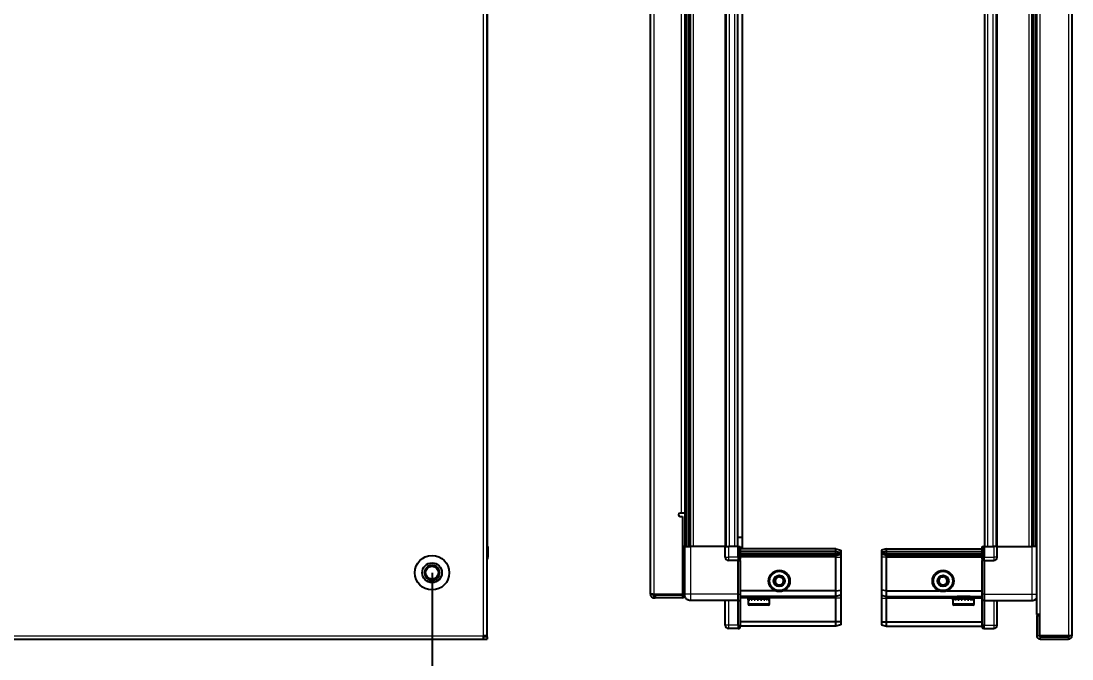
# Model space of a CAD drawing. Header units: millimetres. Extents: x 834 to 3141, y 741 to 1942.
# Drawn here: x 1474 to 2113, y 1165 to 1554 of the extents above; entities that cross this region are included whole.
import ezdxf

# ---------------------------------------------------------------- set-up
doc = ezdxf.new("R2010")
doc.units = ezdxf.units.MM
doc.layers.add('FORMAT', color=7, linetype='Continuous')
doc.styles.add('SLDTEXTSTYLE0', font='TXT', dxfattribs={"width": 0.75})
doc.dimstyles.new('SLDDIMSTYLE0', dxfattribs={"dimtxt": 20, "dimasz": 10, "dimexe": 0, "dimexo": 0.0625, "dimgap": 5, "dimtad": 2, "dimdec": 1, "dimrnd": 1e-09, "dimzin": 12, "dimdsep": 46, "dimtxsty": 'SLDTEXTSTYLE0', "dimsah": 1, "dimcen": 0.09, "dimadec": 0, "dimazin": 3, "dimtfac": 1, "dimtofl": 0, "dimtmove": 0, "dimatfit": 3, "dimfxl": 0, "dimfrac": 2, "dimtolj": 1, "dimtzin": 12, "dimarcsym": 0})

# ---------------------------------------------------------------- blocks, each defined once
blk = doc.blocks.new('_D_2')
at = {"layer": 'FORMAT'}
for p, q in [((991.82, 1217.75), (991.82, 1102.26)), ((1723.82, 1217.75), (1723.82, 1102.26)), ((991.82, 1103.26), (1723.82, 1103.26))]:
    blk.add_line(p, q, dxfattribs=at)
for points in [[(991.82, 1103.26), (1001.82, 1101.72), (1001.82, 1104.8)], [(1723.82, 1103.26), (1713.82, 1104.8), (1713.82, 1101.72)]]:
    blk.add_solid(points, dxfattribs=at)
at = {"layer": 'FORMAT', "insert": (1335.66, 1129.04), "char_height": 20, "attachment_point": 1, "style": 'SLDTEXTSTYLE0'}
blk.add_mtext('732', dxfattribs=at)

msp = doc.modelspace()

# ---------------------------------------------------------------- linework, layer by layer
at = {"color": 8, "linetype": 'Continuous', "lineweight": 18}
for p, q in [((1755.22, 1179.36), (1755.22, 1774.16)), ((2111.32, 1774.16), (2111.32, 1179.36)), ((2093.92, 1761.26), (2093.92, 1192.26)), ((1858.82, 1749.01), (1858.82, 1204.51)), ((1878.96, 1719.76), (1878.96, 1233.76)), ((1881.4, 1233.76), (1881.4, 1719.76)), ((1882.82, 1719.76), (1882.82, 1233.76)), ((1902.22, 1233.76), (1902.22, 1719.76)), ((1904.87, 1233.76), (1904.87, 1719.76)), ((1908.07, 1233.76), (1908.07, 1719.76)), ((2062.07, 1719.76), (2062.07, 1233.76)), ((2065.27, 1719.76), (2065.27, 1233.76)), ((2067.92, 1719.76), (2067.92, 1233.76)), ((2087.32, 1233.76), (2087.32, 1719.76)), ((2088.74, 1719.76), (2088.74, 1233.76)), ((2091.18, 1233.76), (2091.18, 1719.76)), ((1875.62, 1254.01), (1875.62, 1699.51)), ((1877.72, 1233.76), (1877.72, 1254.01)), ((1881.22, 1233.76), (1881.22, 1204.76)), ((1904.22, 1233.76), (1904.22, 1227.26)), ((2059.92, 1233.76), (2059.59, 1233.76)), ((2065.92, 1233.76), (2065.92, 1227.26)), ((2088.92, 1233.76), (2088.92, 1204.76)), ((1757.32, 1227.26), (1757.82, 1227.26)), ((1902.22, 1227.26), (1904.22, 1227.26)), ((1904.22, 1227.26), (1904.22, 1225.26)), ((1910.22, 1227.26), (1904.22, 1227.26)), ((1910.22, 1227.26), (1910.55, 1227.26)), ((1911.42, 1225.06), (1910.22, 1225.06)), ((1969.72, 1227.26), (1911.42, 1227.26)), ((1969.72, 1227.26), (1972.72, 1227.26)), ((2000.42, 1227.26), (1997.42, 1227.26)), ((2000.42, 1227.26), (2058.72, 1227.26)), ((2059.92, 1225.06), (2058.72, 1225.06)), ((2059.92, 1227.26), (2059.59, 1227.26)), ((2059.92, 1227.26), (2065.92, 1227.26)), ((2067.92, 1227.26), (2065.92, 1227.26)), ((2065.92, 1227.26), (2065.92, 1225.26)), ((1910.22, 1204.76), (1881.22, 1204.76)), ((1910.22, 1204.76), (1911.42, 1204.76)), ((2059.92, 1204.76), (2058.72, 1204.76)), ((2059.92, 1204.76), (2088.92, 1204.76)), ((1904.22, 1200.76), (1904.22, 1185.76)), ((1911.42, 1200.56), (1910.22, 1200.56)), ((1918.72, 1202.26), (1911.42, 1202.26)), ((1916.39, 1198.86), (1916.22, 1198.86)), ((1929.22, 1198.86), (1916.39, 1198.86)), ((1969.72, 1202.26), (1926.72, 1202.26)), ((1972.72, 1202.26), (1969.72, 1202.26)), ((1997.42, 1202.26), (2000.42, 1202.26)), ((2000.42, 1202.26), (2043.42, 1202.26)), ((2053.92, 1198.86), (2040.92, 1198.86)), ((2051.42, 1202.26), (2058.72, 1202.26)), ((2059.92, 1200.56), (2058.72, 1200.56)), ((2065.92, 1200.76), (2065.92, 1185.76)), ((1904.22, 1185.76), (1902.22, 1185.76)), ((1904.22, 1185.76), (1904.22, 1183.76)), ((1910.22, 1185.76), (1904.22, 1185.76)), ((1910.22, 1185.76), (1911.42, 1185.76)), ((2059.92, 1185.76), (2058.72, 1185.76)), ((2059.92, 1185.76), (2065.92, 1185.76)), ((2065.92, 1185.76), (2067.92, 1185.76)), ((2065.92, 1185.76), (2065.92, 1183.76)), ((960.42, 1179.36), (1755.22, 1179.36)), ((2093.42, 1179.36), (2091.92, 1179.36)), ((2094.02, 1178.76), (2094.02, 1177.26))]:
    msp.add_line(p, q, dxfattribs=at)
at = {"color": 7, "linetype": 'Continuous', "lineweight": 25}
for p, q in [((1757.32, 1179.36), (1757.32, 1774.16)), ((2113.42, 1774.16), (2113.42, 1179.36)), ((2091.82, 1761.26), (2091.82, 1192.26)), ((1856.72, 1205.11), (1856.72, 1748.41)), ((1757.67, 1233.76), (1757.67, 1719.76)), ((1878.37, 1233.76), (1878.37, 1719.76)), ((1880.16, 1719.76), (1880.16, 1233.76)), ((1880.2, 1719.76), (1880.2, 1233.76)), ((1902.87, 1233.76), (1902.87, 1719.76)), ((1910.07, 1233.76), (1910.07, 1719.76)), ((2060.07, 1719.76), (2060.07, 1233.76)), ((2067.27, 1719.76), (2067.27, 1233.76)), ((2089.94, 1233.76), (2089.94, 1719.76)), ((2089.98, 1233.76), (2089.98, 1719.76)), ((2091.77, 1719.76), (2091.77, 1233.76)), ((1912.57, 1712.76), (1912.57, 1239.26)), ((1877.72, 1699.51), (1877.72, 1254.01)), ((1875.62, 1254.01), (1874.87, 1254.01)), ((1874.87, 1252.01), (1876.22, 1252.01)), ((1877.72, 1254.01), (1875.62, 1254.01)), ((1876.22, 1252.01), (1876.22, 1204.51)), ((1912.57, 1239.26), (1910.07, 1239.26)), ((1912.57, 1239.26), (1912.57, 1232.26)), ((1757.32, 1233.76), (1757.82, 1233.76)), ((1757.82, 1233.76), (1757.82, 1233.76)), ((1757.82, 1227.26), (1757.82, 1233.76)), ((1757.82, 1233.76), (1757.82, 1227.26)), ((1877.72, 1233.76), (1876.22, 1233.76)), ((1877.72, 1231.01), (1876.22, 1231.01)), ((1877.72, 1204.76), (1877.72, 1233.76)), ((1902.22, 1233.76), (1881.22, 1233.76)), ((1902.22, 1227.26), (1902.22, 1233.76)), ((1902.22, 1233.76), (1904.22, 1233.76)), ((1910.22, 1233.76), (1904.22, 1233.76)), ((1910.22, 1227.26), (1910.22, 1233.76)), ((1910.22, 1233.76), (1910.55, 1233.76)), ((1910.55, 1227.26), (1910.55, 1233.76)), ((1910.55, 1233.76), (1911.42, 1233.76)), ((1911.42, 1233.76), (1911.42, 1225.93)), ((1969.72, 1232.26), (1911.42, 1232.26)), ((1969.72, 1230.76), (1911.42, 1230.76)), ((1969.72, 1229.26), (1911.42, 1229.26)), ((1969.72, 1230.76), (1969.72, 1232.26)), ((1969.72, 1232.26), (1972.72, 1231.45)), ((1969.72, 1229.26), (1969.72, 1230.76)), ((1969.72, 1230.76), (1972.72, 1230.3)), ((1969.72, 1229.26), (1972.72, 1229.8)), ((1969.72, 1228.26), (1969.72, 1229.26)), ((1969.72, 1228.26), (1972.72, 1229.06)), ((1972.72, 1231.45), (1972.72, 1230.3)), ((1972.72, 1230.3), (1972.72, 1229.8)), ((1972.72, 1229.8), (1972.72, 1229.06)), ((1972.72, 1229.06), (1972.72, 1227.26)), ((2000.42, 1232.26), (1997.42, 1231.45)), ((1997.42, 1231.45), (1997.42, 1230.3)), ((2000.42, 1230.76), (1997.42, 1230.3)), ((1997.42, 1230.3), (1997.42, 1229.8)), ((2000.42, 1229.26), (1997.42, 1229.8)), ((1997.42, 1229.8), (1997.42, 1229.06)), ((2000.42, 1228.26), (1997.42, 1229.06)), ((1997.42, 1229.06), (1997.42, 1227.26)), ((2000.42, 1230.76), (2000.42, 1232.26)), ((2000.42, 1232.26), (2058.72, 1232.26)), ((2000.42, 1229.26), (2000.42, 1230.76)), ((2000.42, 1230.76), (2058.72, 1230.76)), ((2000.42, 1229.26), (2058.72, 1229.26)), ((2000.42, 1228.26), (2000.42, 1229.26)), ((2058.72, 1225.93), (2058.72, 1233.76)), ((2058.72, 1233.76), (2059.59, 1233.76)), ((2059.59, 1233.76), (2059.59, 1233.76)), ((2059.59, 1233.76), (2059.59, 1227.26)), ((2059.92, 1233.76), (2059.59, 1233.76)), ((2059.92, 1233.76), (2059.92, 1227.26)), ((2059.92, 1233.76), (2059.92, 1233.76)), ((2059.92, 1233.76), (2059.92, 1227.26)), ((2059.92, 1233.76), (2065.92, 1233.76)), ((2067.92, 1233.76), (2065.92, 1233.76)), ((2067.92, 1227.26), (2067.92, 1233.76)), ((2067.92, 1233.76), (2088.92, 1233.76)), ((1910.22, 1225.26), (1904.22, 1225.26)), ((1910.22, 1227.26), (1910.22, 1225.26)), ((1910.22, 1227.26), (1910.22, 1225.26)), ((1910.22, 1225.26), (1911.42, 1225.26)), ((1910.22, 1225.06), (1910.22, 1225.26)), ((1910.22, 1204.76), (1910.22, 1225.06)), ((1969.72, 1228.26), (1911.42, 1228.26)), ((1911.42, 1225.26), (1911.42, 1225.93)), ((1911.42, 1225.26), (1911.42, 1225.06)), ((1911.42, 1225.06), (1911.42, 1204.76)), ((1969.72, 1227.26), (1969.72, 1228.26)), ((1969.72, 1206.76), (1969.72, 1227.26)), ((1972.72, 1227.26), (1972.72, 1207.09)), ((1997.42, 1227.26), (1997.42, 1207.09)), ((2000.42, 1228.26), (2058.72, 1228.26)), ((2000.42, 1227.26), (2000.42, 1228.26)), ((2000.42, 1206.76), (2000.42, 1227.26)), ((2058.72, 1225.93), (2058.72, 1225.26)), ((2059.92, 1225.26), (2058.72, 1225.26)), ((2058.72, 1225.06), (2058.72, 1225.26)), ((2058.72, 1204.76), (2058.72, 1225.06)), ((2059.92, 1225.26), (2059.92, 1227.26)), ((2059.92, 1225.26), (2059.92, 1225.06)), ((2059.92, 1225.26), (2065.92, 1225.26)), ((2059.92, 1225.06), (2059.92, 1204.76)), ((1856.72, 1204.61), (1856.72, 1205.11)), ((1858.22, 1204.61), (1856.72, 1204.61)), ((1876.22, 1204.51), (1858.82, 1204.51)), ((1858.82, 1204.01), (1858.82, 1202.51)), ((1858.82, 1204.01), (1859.72, 1204.01)), ((1859.72, 1204.01), (1859.72, 1202.51)), ((1876.22, 1204.01), (1859.72, 1204.01)), ((1876.22, 1204.51), (1877.72, 1204.51)), ((1876.22, 1204.01), (1876.22, 1202.51)), ((1910.22, 1200.76), (1910.22, 1204.76)), ((1932.72, 1206.76), (1911.42, 1206.76)), ((1911.42, 1204.76), (1911.42, 1200.76)), ((1969.72, 1203.26), (1911.42, 1203.26)), ((1918.72, 1203.26), (1918.72, 1203.22)), ((1918.72, 1203.22), (1919.41, 1202.74)), ((1918.82, 1203.22), (1918.72, 1203.22)), ((1926.72, 1203.22), (1918.82, 1203.22)), ((1926.03, 1202.74), (1926.72, 1203.22)), ((1926.72, 1203.22), (1926.72, 1203.26)), ((1969.72, 1206.76), (1937.72, 1206.76)), ((1969.72, 1206.76), (1972.72, 1207.09)), ((1969.72, 1203.26), (1969.72, 1206.76)), ((1972.72, 1204.06), (1969.72, 1203.26)), ((1969.72, 1202.26), (1969.72, 1203.26)), ((1972.72, 1207.09), (1972.72, 1204.06)), ((1972.72, 1204.06), (1972.72, 1202.26)), ((2000.42, 1206.76), (1997.42, 1207.09)), ((1997.42, 1207.09), (1997.42, 1204.06)), ((1997.42, 1204.06), (2000.42, 1203.26)), ((1997.42, 1204.06), (1997.42, 1202.26)), ((2000.42, 1206.76), (2032.42, 1206.76)), ((2000.42, 1203.26), (2000.42, 1206.76)), ((2000.42, 1203.26), (2058.72, 1203.26)), ((2000.42, 1202.26), (2000.42, 1203.26)), ((2037.42, 1206.76), (2058.72, 1206.76)), ((2043.42, 1203.26), (2043.42, 1203.22)), ((2043.42, 1203.22), (2044.11, 1202.74)), ((2051.42, 1203.22), (2043.42, 1203.22)), ((2050.73, 1202.74), (2051.42, 1203.22)), ((2051.42, 1203.22), (2051.42, 1203.26)), ((2058.72, 1200.76), (2058.72, 1204.76)), ((2059.92, 1204.76), (2059.92, 1200.76)), ((1858.82, 1202.51), (1859.72, 1202.51)), ((1876.22, 1202.51), (1859.72, 1202.51)), ((1910.22, 1200.76), (1881.22, 1200.76)), ((1902.22, 1185.76), (1902.22, 1200.76)), ((1910.22, 1200.76), (1911.42, 1200.76)), ((1910.22, 1200.56), (1910.22, 1200.76)), ((1910.22, 1185.76), (1910.22, 1200.56)), ((1911.42, 1200.76), (1911.42, 1200.56)), ((1911.42, 1200.56), (1911.42, 1185.76)), ((1916.22, 1201.76), (1916.22, 1198.86)), ((1916.32, 1201.76), (1916.22, 1201.76)), ((1916.32, 1201.26), (1916.32, 1201.76)), ((1916.48, 1201.76), (1916.32, 1201.76)), ((1916.32, 1201.26), (1916.48, 1201.26)), ((1916.48, 1201.26), (1916.48, 1201.76)), ((1916.97, 1201.76), (1916.48, 1201.76)), ((1916.97, 1201.26), (1916.97, 1201.76)), ((1917.35, 1201.76), (1916.97, 1201.76)), ((1916.97, 1201.26), (1917.35, 1201.26)), ((1917.17, 1198.06), (1917.02, 1198.06)), ((1928.42, 1198.06), (1917.17, 1198.06)), ((1917.35, 1201.26), (1917.35, 1201.76)), ((1918.19, 1201.76), (1917.35, 1201.76)), ((1918.19, 1201.26), (1918.19, 1201.76)), ((1918.75, 1201.76), (1918.19, 1201.76)), ((1918.19, 1201.26), (1918.75, 1201.26)), ((1918.32, 1201.86), (1918.32, 1201.76)), ((1923.72, 1201.86), (1918.32, 1201.86)), ((1919.41, 1202.74), (1918.72, 1202.26)), ((1918.82, 1202.26), (1918.72, 1202.26)), ((1918.75, 1201.26), (1918.75, 1201.76)), ((1919.85, 1201.76), (1918.75, 1201.76)), ((1926.72, 1202.26), (1918.82, 1202.26)), ((1919.5, 1202.74), (1919.41, 1202.74)), ((1926.03, 1202.74), (1919.5, 1202.74)), ((1919.85, 1201.26), (1919.85, 1201.76)), ((1920.54, 1201.76), (1919.85, 1201.76)), ((1919.85, 1201.26), (1920.54, 1201.26)), ((1920.54, 1201.26), (1920.54, 1201.76)), ((1921.8, 1201.76), (1920.54, 1201.76)), ((1921.8, 1201.26), (1921.8, 1201.76)), ((1922.1, 1201.76), (1921.8, 1201.76)), ((1921.8, 1201.26), (1922.53, 1201.26)), ((1922.1, 1201.26), (1922.1, 1201.76)), ((1922.53, 1201.26), (1922.53, 1201.76)), ((1923.83, 1201.76), (1922.53, 1201.76)), ((1927.12, 1201.86), (1923.72, 1201.86)), ((1923.83, 1201.26), (1923.83, 1201.76)), ((1923.83, 1201.26), (1924.55, 1201.26)), ((1923.96, 1201.26), (1923.96, 1201.76)), ((1924.55, 1201.76), (1923.96, 1201.76)), ((1924.55, 1201.26), (1924.55, 1201.76)), ((1925.76, 1201.76), (1924.55, 1201.76)), ((1925.76, 1201.26), (1925.76, 1201.76)), ((1926.39, 1201.76), (1925.76, 1201.76)), ((1925.76, 1201.26), (1926.39, 1201.26)), ((1926.72, 1202.26), (1926.03, 1202.74)), ((1926.39, 1201.26), (1926.39, 1201.76)), ((1927.38, 1201.76), (1926.39, 1201.76)), ((1927.12, 1201.76), (1927.12, 1201.86)), ((1927.38, 1201.26), (1927.38, 1201.76)), ((1927.87, 1201.76), (1927.38, 1201.76)), ((1927.38, 1201.26), (1927.87, 1201.26)), ((1927.87, 1201.26), (1927.87, 1201.76)), ((1928.55, 1201.76), (1927.87, 1201.76)), ((1928.55, 1201.26), (1928.55, 1201.76)), ((1928.84, 1201.76), (1928.55, 1201.76)), ((1928.55, 1201.26), (1928.84, 1201.26)), ((1928.84, 1201.26), (1928.84, 1201.76)), ((1929.15, 1201.76), (1928.84, 1201.76)), ((1929.15, 1201.26), (1929.15, 1201.76)), ((1929.22, 1201.76), (1929.15, 1201.76)), ((1929.15, 1201.26), (1929.22, 1201.26)), ((1929.22, 1198.86), (1929.22, 1201.76)), ((1929.22, 1201.26), (1929.22, 1201.76)), ((1929.22, 1201.76), (1929.22, 1201.76)), ((1969.72, 1187.76), (1969.72, 1202.26)), ((1972.72, 1202.26), (1972.72, 1187.91)), ((1997.42, 1202.26), (1997.42, 1187.91)), ((2000.42, 1187.76), (2000.42, 1202.26)), ((2040.92, 1201.76), (2040.92, 1198.86)), ((2040.94, 1201.76), (2040.92, 1201.76)), ((2040.94, 1201.26), (2040.94, 1201.76)), ((2041.04, 1201.76), (2040.94, 1201.76)), ((2040.94, 1201.26), (2041.04, 1201.26)), ((2041.04, 1201.26), (2041.04, 1201.76)), ((2041.41, 1201.76), (2041.04, 1201.76)), ((2041.41, 1201.26), (2041.41, 1201.76)), ((2041.73, 1201.76), (2041.41, 1201.76)), ((2041.41, 1201.26), (2041.73, 1201.26)), ((2053.12, 1198.06), (2041.72, 1198.06)), ((2041.73, 1201.26), (2041.73, 1201.76)), ((2042.47, 1201.76), (2041.73, 1201.76)), ((2042.47, 1201.26), (2042.47, 1201.76)), ((2042.97, 1201.76), (2042.47, 1201.76)), ((2042.47, 1201.26), (2042.97, 1201.26)), ((2042.97, 1201.26), (2042.97, 1201.76)), ((2044.01, 1201.76), (2042.97, 1201.76)), ((2043.02, 1201.86), (2043.02, 1201.76)), ((2051.82, 1201.86), (2043.02, 1201.86)), ((2044.11, 1202.74), (2043.42, 1202.26)), ((2051.42, 1202.26), (2043.42, 1202.26)), ((2044.01, 1201.26), (2044.01, 1201.76)), ((2044.66, 1201.76), (2044.01, 1201.76)), ((2044.01, 1201.26), (2044.66, 1201.26)), ((2050.73, 1202.74), (2044.11, 1202.74)), ((2044.66, 1201.26), (2044.66, 1201.76)), ((2045.89, 1201.76), (2044.66, 1201.76)), ((2045.89, 1201.26), (2045.89, 1201.76)), ((2046.38, 1201.76), (2045.89, 1201.76)), ((2045.89, 1201.26), (2046.61, 1201.26)), ((2046.38, 1201.26), (2046.38, 1201.76)), ((2046.61, 1201.26), (2046.61, 1201.76)), ((2047.91, 1201.76), (2046.61, 1201.76)), ((2047.91, 1201.26), (2047.91, 1201.76)), ((2047.91, 1201.26), (2048.64, 1201.26)), ((2048.25, 1201.26), (2048.25, 1201.76)), ((2048.64, 1201.76), (2048.25, 1201.76)), ((2048.64, 1201.26), (2048.64, 1201.76)), ((2049.89, 1201.76), (2048.64, 1201.76)), ((2049.89, 1201.26), (2049.89, 1201.76)), ((2050.56, 1201.76), (2049.89, 1201.76)), ((2049.89, 1201.26), (2050.56, 1201.26)), ((2050.56, 1201.26), (2050.56, 1201.76)), ((2051.63, 1201.76), (2050.56, 1201.76)), ((2051.42, 1202.26), (2050.73, 1202.74)), ((2051.63, 1201.26), (2051.63, 1201.76)), ((2052.16, 1201.76), (2051.63, 1201.76)), ((2051.63, 1201.26), (2052.16, 1201.26)), ((2051.82, 1201.76), (2051.82, 1201.86)), ((2052.16, 1201.26), (2052.16, 1201.76)), ((2052.95, 1201.76), (2052.16, 1201.76)), ((2052.95, 1201.26), (2052.95, 1201.76)), ((2053.3, 1201.76), (2052.95, 1201.76)), ((2052.95, 1201.26), (2053.3, 1201.26)), ((2053.3, 1201.26), (2053.3, 1201.76)), ((2053.74, 1201.76), (2053.3, 1201.76)), ((2053.74, 1201.26), (2053.74, 1201.76)), ((2053.87, 1201.76), (2053.74, 1201.76)), ((2053.74, 1201.26), (2053.87, 1201.26)), ((2053.87, 1201.26), (2053.87, 1201.76)), ((2053.92, 1201.76), (2053.87, 1201.76)), ((2053.92, 1198.86), (2053.92, 1201.76)), ((2059.92, 1200.76), (2058.72, 1200.76)), ((2058.72, 1200.56), (2058.72, 1200.76)), ((2058.72, 1185.76), (2058.72, 1200.56)), ((2059.92, 1200.76), (2059.92, 1200.56)), ((2059.92, 1200.76), (2088.92, 1200.76)), ((2059.92, 1200.56), (2059.92, 1185.76)), ((2059.92, 1200.56), (2059.92, 1185.76)), ((2067.92, 1185.76), (2067.92, 1200.76)), ((2093.92, 1192.26), (2091.82, 1192.26)), ((2091.92, 1191.76), (2091.92, 1179.36)), ((2091.92, 1191.76), (2093.42, 1191.76)), ((2093.42, 1191.76), (2093.42, 1179.36)), ((2093.92, 1179.36), (2093.92, 1192.26)), ((1910.22, 1183.76), (1904.22, 1183.76)), ((1910.22, 1185.76), (1910.22, 1183.76)), ((1910.22, 1183.76), (1910.55, 1183.76)), ((1910.22, 1183.76), (1910.55, 1183.76)), ((1910.22, 1183.76), (1910.22, 1183.76)), ((1910.55, 1183.76), (1911.42, 1184.26)), ((1910.55, 1183.76), (1911.42, 1184.26)), ((1969.72, 1187.76), (1911.42, 1187.76)), ((1911.42, 1184.26), (1911.42, 1185.76)), ((1969.72, 1185.26), (1911.42, 1185.26)), ((1972.72, 1187.91), (1969.72, 1187.76)), ((1969.72, 1185.26), (1969.72, 1187.76)), ((1972.72, 1186.06), (1969.72, 1185.26)), ((1972.72, 1187.91), (1972.72, 1186.06)), ((1997.42, 1187.91), (2000.42, 1187.76)), ((1997.42, 1187.91), (1997.42, 1186.06)), ((1997.42, 1186.06), (2000.42, 1185.26)), ((2000.42, 1187.76), (2058.72, 1187.76)), ((2000.42, 1185.26), (2000.42, 1187.76)), ((2000.42, 1185.26), (2058.72, 1185.26)), ((2058.72, 1185.76), (2058.72, 1184.26)), ((2058.72, 1184.26), (2059.59, 1183.76)), ((2059.92, 1183.76), (2059.59, 1183.76)), ((2059.92, 1183.76), (2059.92, 1185.76)), ((2059.92, 1183.76), (2065.92, 1183.76)), ((1757.32, 1179.36), (1755.22, 1179.36)), ((1755.22, 1177.26), (1755.22, 1179.36)), ((1757.32, 1178.76), (1755.22, 1178.76)), ((1757.32, 1178.76), (1757.32, 1179.36)), ((1757.32, 1178.76), (1757.32, 1177.26)), ((2111.32, 1179.36), (2093.92, 1179.36)), ((2094.02, 1178.76), (2111.32, 1178.76)), ((2113.42, 1179.36), (2111.32, 1179.36)), ((2111.32, 1178.76), (2111.32, 1177.26)), ((960.42, 1177.26), (1755.22, 1177.26)), ((1755.22, 1177.26), (1757.32, 1177.26)), ((2094.02, 1177.26), (2111.32, 1177.26))]:
    msp.add_line(p, q, dxfattribs=at)
for centre, radius in [((1723.82, 1217.76), 10.5), ((1723.82, 1217.76), 6), ((1723.82, 1217.76), 3.9), ((1935.22, 1212.76), 6.5), ((1935.22, 1212.76), 3.46), ((2034.92, 1212.76), 6.5), ((2034.92, 1212.76), 3.46)]:
    msp.add_circle(centre, radius, dxfattribs=at)
at = {"color": 8, "linetype": 'Continuous', "lineweight": 18}
for centre in [(1935.22, 1212.76), (2034.92, 1212.76)]:
    msp.add_circle(centre, 5.7, dxfattribs=at)
at = {"color": 7, "linetype": 'Continuous', "lineweight": 25}
for centre, radius, start, end in [((1874.87, 1253.01), 1, 90, 270), ((1723.82, 1217.76), 4.62, 60, 120), ((1755.82, 1227.26), 2, 318.59038, 0), ((1904.22, 1227.26), 2, 180, 270), ((2065.92, 1227.26), 2, 270, 0), ((1723.82, 1217.76), 4.62, 120, 180), ((1723.82, 1217.76), 4.62, 180, 240), ((1723.82, 1217.76), 4.62, 0, 60), ((1723.82, 1217.76), 4.62, 300, 0), ((1723.82, 1217.76), 4.62, 240, 300), ((1935.22, 1212.76), 2.5, 127.98423, 187.98423), ((1935.22, 1212.76), 2.5, 187.98423, 247.98423), ((1935.22, 1212.76), 2.5, 67.98423, 127.98423), ((1935.22, 1212.76), 2.5, 247.98423, 307.98423), ((1935.22, 1212.76), 2.5, 7.98423, 67.98423), ((1935.22, 1212.76), 2.5, 307.98423, 7.98423), ((2034.92, 1212.76), 2.5, 155.91157, 215.91157), ((2034.92, 1212.76), 2.5, 95.91157, 155.91157), ((2034.92, 1212.76), 2.5, 215.91157, 275.91157), ((2034.92, 1212.76), 2.5, 35.91157, 95.91157), ((2034.92, 1212.76), 2.5, 275.91157, 335.91157), ((2034.92, 1212.76), 2.5, 335.91157, 35.91157), ((1858.72, 1205.01), 0.5, 243.58436, 270), ((1876.12, 1204.61), 0.6, 270, 350.40593), ((1876.12, 1204.61), 2.1, 272.7294, 327.8305), ((1917.02, 1198.86), 0.8, 180, 270), ((1918.32, 1202.26), 0.4, 270, 360), ((1927.12, 1202.26), 0.4, 180, 270), ((1928.42, 1198.86), 0.8, 270, 360), ((2041.72, 1198.86), 0.8, 180, 270), ((2043.02, 1202.26), 0.4, 270, 0), ((2051.82, 1202.26), 0.4, 180, 270), ((2053.12, 1198.86), 0.8, 270, 0), ((1904.22, 1185.76), 2, 180, 270), ((2065.92, 1185.76), 2, 270, 0), ((2094.02, 1179.36), 2.1, 180, 270), ((2094.02, 1179.36), 0.6, 180, 270), ((2111.32, 1179.36), 2.1, 270, 0), ((2111.32, 1179.36), 0.6, 270, 0)]:
    msp.add_arc(centre, radius, start, end, dxfattribs=at)
for centre, start_param, end_param in [((1914.02, 1227.26), 3.141593, 3.864327), ((2056.12, 1227.26), 5.560451, 6.283185)]:
    msp.add_ellipse(centre, major_axis=(3.46, 0), ratio=0.57735, start_param=start_param, end_param=end_param, dxfattribs=at)
for points, knots in [([(1877.72, 1233.76), (1877.76, 1233.76), (1877.84, 1233.76), (1878.44, 1233.76), (1879.33, 1233.76), (1880.31, 1233.76), (1880.96, 1233.76), (1881.22, 1233.76)], [0, 0, 0, 0, 0.214694, 0.429388, 0.644082, 0.858775, 1, 1, 1, 1]), ([(2091.77, 1233.76), (2091.73, 1233.76), (2091.51, 1233.76), (2090.79, 1233.76), (2089.83, 1233.76), (2089.18, 1233.76), (2088.92, 1233.76)], [0, 0, 0, 0, 0.071707, 0.420979, 0.770251, 1, 1, 1, 1]), ([(1719.21, 1217.76), (1719.54, 1218.33), (1720.1, 1219.31), (1720.92, 1220.73), (1721.33, 1221.44), (1721.52, 1221.76)], [0, 0, 0, 0, 0.439131, 0.751378, 1, 1, 1, 1]), ([(1721.52, 1213.76), (1721.18, 1214.33), (1720.62, 1215.31), (1719.8, 1216.73), (1719.39, 1217.44), (1719.21, 1217.76)], [0, 0, 0, 0, 0.439131, 0.751378, 1, 1, 1, 1]), ([(1721.52, 1221.76), (1721.72, 1221.76), (1722.42, 1221.76), (1723.73, 1221.76), (1725.12, 1221.76), (1725.87, 1221.76), (1726.13, 1221.76)], [0, 0, 0, 0, 0.139329, 0.48527, 0.816356, 1, 1, 1, 1]), ([(1726.13, 1221.76), (1726.46, 1221.18), (1727.03, 1220.2), (1727.85, 1218.78), (1728.26, 1218.07), (1728.44, 1217.76)], [0, 0, 0, 0, 0.439131, 0.751378, 1, 1, 1, 1]), ([(1728.44, 1217.76), (1728.11, 1217.18), (1727.55, 1216.2), (1726.72, 1214.78), (1726.32, 1214.07), (1726.13, 1213.76)], [0, 0, 0, 0, 0.439131, 0.751378, 1, 1, 1, 1]), ([(1726.13, 1213.76), (1725.87, 1213.76), (1725.12, 1213.76), (1723.73, 1213.76), (1722.42, 1213.76), (1721.72, 1213.76), (1721.52, 1213.76)], [0, 0, 0, 0, 0.183644, 0.51473, 0.860671, 1, 1, 1, 1]), ([(1932.54, 1213.84), (1932.95, 1214.16), (1933.71, 1214.75), (1934.47, 1215.34), (1934.82, 1215.62)], [0, 0, 0, 0, 0.534686, 1, 1, 1, 1]), ([(1932.94, 1210.98), (1932.93, 1211.1), (1932.84, 1211.7), (1932.71, 1212.68), (1932.59, 1213.5), (1932.54, 1213.84)], [0, 0, 0, 0, 0.133125, 0.637099, 1, 1, 1, 1]), ([(1935.62, 1209.9), (1935.14, 1210.09), (1934.25, 1210.45), (1933.36, 1210.81), (1932.94, 1210.98)], [0, 0, 0, 0, 0.534686, 1, 1, 1, 1]), ([(1934.82, 1215.62), (1935.3, 1215.42), (1936.19, 1215.06), (1937.08, 1214.7), (1937.49, 1214.53)], [0, 0, 0, 0, 0.534686, 1, 1, 1, 1]), ([(1937.9, 1211.67), (1937.49, 1211.36), (1936.73, 1210.76), (1935.97, 1210.17), (1935.62, 1209.9)], [0, 0, 0, 0, 0.534686, 1, 1, 1, 1]), ([(1937.49, 1214.53), (1937.54, 1214.19), (1937.66, 1213.38), (1937.8, 1212.39), (1937.88, 1211.8), (1937.9, 1211.67)], [0, 0, 0, 0, 0.3629006, 0.8668753, 1, 1, 1, 1]), ([(2032.05, 1212.46), (2032.26, 1212.93), (2032.65, 1213.81), (2033.04, 1214.69), (2033.23, 1215.1)], [0, 0, 0, 0, 0.534686, 1, 1, 1, 1]), ([(2033.74, 1210.12), (2033.44, 1210.54), (2032.87, 1211.32), (2032.31, 1212.1), (2032.05, 1212.46)], [0, 0, 0, 0, 0.534686, 1, 1, 1, 1]), ([(2033.23, 1215.1), (2033.57, 1215.13), (2034.39, 1215.22), (2035.38, 1215.32), (2035.97, 1215.38), (2036.1, 1215.39)], [0, 0, 0, 0, 0.362901, 0.866875, 1, 1, 1, 1]), ([(2036.61, 1210.42), (2036.49, 1210.41), (2035.89, 1210.34), (2034.9, 1210.24), (2034.08, 1210.16), (2033.74, 1210.12)], [0, 0, 0, 0, 0.133125, 0.637099, 1, 1, 1, 1]), ([(2036.1, 1215.39), (2036.4, 1214.97), (2036.97, 1214.19), (2037.53, 1213.42), (2037.79, 1213.05)], [0, 0, 0, 0, 0.534686, 1, 1, 1, 1]), ([(2037.79, 1213.05), (2037.58, 1212.58), (2037.19, 1211.7), (2036.79, 1210.83), (2036.61, 1210.42)], [0, 0, 0, 0, 0.534686, 1, 1, 1, 1]), ([(1858.82, 1204.51), (1858.57, 1204.55), (1858.07, 1204.64), (1857.43, 1204.78), (1856.97, 1204.91), (1856.75, 1205.02), (1856.73, 1205.08), (1856.72, 1205.11)], [0, 0, 0, 0, 0.230255, 0.448522, 0.666786, 0.88505, 1, 1, 1, 1]), ([(1856.72, 1204.61), (1856.75, 1204.35), (1856.8, 1203.86), (1857.19, 1203.22), (1857.75, 1202.75), (1858.33, 1202.53), (1858.69, 1202.51), (1858.82, 1202.51)], [0, 0, 0, 0, 0.230255, 0.448522, 0.666786, 0.88505, 1, 1, 1, 1]), ([(1877.72, 1204.26), (1877.72, 1204.26), (1877.72, 1204.28), (1877.72, 1204.4), (1877.72, 1204.56), (1877.72, 1204.69), (1877.72, 1204.76)], [0, 0, 0, 0, 0.249394, 0.500333, 0.750167, 1, 1, 1, 1]), ([(1881.22, 1200.76), (1880.78, 1200.8), (1880.1, 1200.88), (1879.29, 1201.31), (1878.73, 1201.76), (1878.27, 1202.32), (1877.84, 1203.14), (1877.77, 1203.82), (1877.72, 1204.26)], [0, 0, 0, 0, 0.239457, 0.368361, 0.5, 0.631639, 0.760543, 1, 1, 1, 1]), ([(2088.92, 1200.76), (2089.36, 1200.8), (2090.04, 1200.88), (2090.85, 1201.31), (2091.41, 1201.75), (2091.68, 1202.12), (2091.82, 1202.31)], [0, 0, 0, 0, 0.384298, 0.591173, 0.802437, 1, 1, 1, 1])]:
    msp.add_open_spline(points, degree=3, knots=knots, dxfattribs=at)
msp.add_open_spline([(1858.22, 1204.61), (1858.23, 1204.53), (1858.25, 1204.37), (1858.39, 1204.17), (1858.58, 1204.03), (1858.74, 1204.02), (1858.82, 1204.01)], degree=3, dxfattribs=at)
at = {"color": 8, "linetype": 'Continuous', "lineweight": 18}
for points, knots in [([(1881.22, 1204.76), (1880.78, 1204.76), (1880.1, 1204.76), (1879.29, 1204.76), (1878.73, 1204.76), (1878.27, 1204.76), (1877.84, 1204.76), (1877.77, 1204.76), (1877.72, 1204.76)], [0, 0, 0, 0, 0.239457, 0.368361, 0.5, 0.631639, 0.760543, 1, 1, 1, 1]), ([(2088.92, 1204.76), (2089.36, 1204.76), (2090.04, 1204.76), (2090.85, 1204.76), (2091.41, 1204.76), (2091.68, 1204.76), (2091.82, 1204.76)], [0, 0, 0, 0, 0.384298, 0.591173, 0.802437, 1, 1, 1, 1])]:
    msp.add_open_spline(points, degree=3, knots=knots, dxfattribs=at)
for points in [[(1881.22, 1204.76), (1881.22, 1204.23), (1881.22, 1203.18), (1881.22, 1201.86), (1881.22, 1200.94), (1881.22, 1200.82), (1881.22, 1200.76)], [(2088.92, 1204.76), (2088.92, 1204.23), (2088.92, 1203.18), (2088.92, 1201.86), (2088.92, 1200.94), (2088.92, 1200.82), (2088.92, 1200.76)]]:
    msp.add_open_spline(points, degree=3, dxfattribs=at)

# ---------------------------------------------------------------- dimensions: what is measured, and where the dimension line sits
at = {"layer": 'FORMAT'}
dim = msp.add_linear_dim(base=(1723.82, 1103.26), p1=(991.82, 1217.76), p2=(1723.82, 1217.76), angle=0, dimstyle='SLDDIMSTYLE0', dxfattribs=at)
dim.commit()
dim.dimension.update_dxf_attribs({"geometry": '_D_2', "text_midpoint": (1357.82, 1103.26), "dimtype": 160})

doc.saveas('drawing.dxf')
